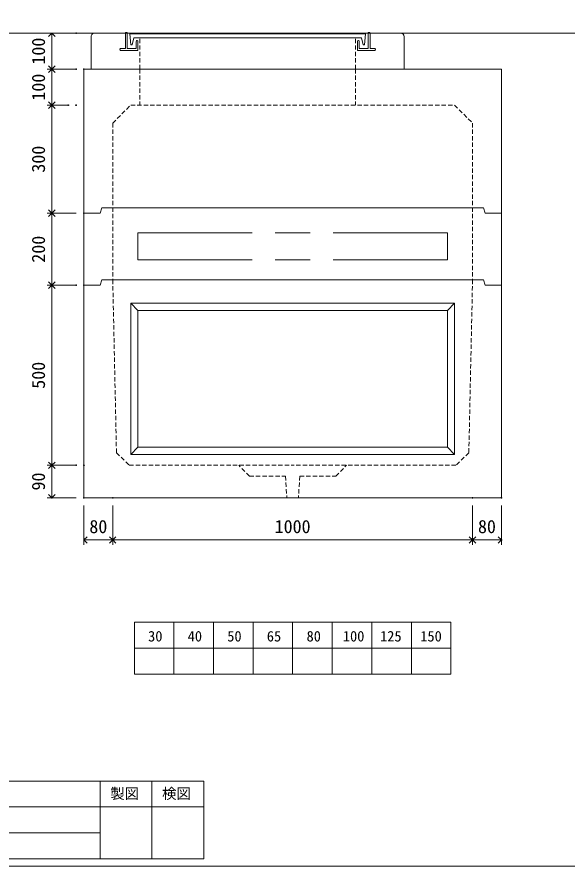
# Model space of a CAD drawing. Units: millimetres, scale not verified. Extents: x -4891 to 18489, y -2331 to 2331.
# Drawn here: x 298 to 1827, y -1944 to 413 of the extents above; entities that cross this region are included whole.
import ezdxf
from ezdxf.enums import TextEntityAlignment as Align

# ---------------------------------------------------------------- set-up
doc = ezdxf.new("R2010")
doc.units = ezdxf.units.MM
doc.header["$LTSCALE"] = 10
doc.header["$PDMODE"] = 32
doc.header["$PDSIZE"] = 2
doc.linetypes.add('DASHED1', pattern=[1.8, 1.2, -0.6])
doc.linetypes.add('USER2', pattern=[50.8, 31.75, -6.35, 6.35, -6.35])
doc.layers.add('0-1_Defpoints', color=7, linetype='Continuous')
for name, color, linetype, lineweight in [('0-2_waku', 7, 'Continuous', 18), ('0-3_gaikei', 7, 'Continuous', 18), ('0-4_kakure', 7, 'DASHED1', 5), ('0-5_sunpou', 7, 'Continuous', 5), ('0-9_uchigawa', 6, 'Continuous', 18), ('0-B_futa', 3, 'Continuous', 18), ('0-C_GL', 4, 'Continuous', 18), ('0-E_文字１', 7, 'Continuous', 18), ('1-3_uchigawa2', 6, 'USER2', 18)]:
    doc.layers.add(name, color=color, linetype=linetype, lineweight=lineweight)
doc.styles.add('ＭＳ ゴシック', font='')
doc.styles.get('ＭＳ ゴシック').set_extended_font_data('MS Gothic')

# ---------------------------------------------------------------- blocks, each defined once
blk = doc.blocks.new('_Open90')
at = {"layer": '0-5_sunpou'}
blk.add_line((0, 0), (-1, 0), dxfattribs=at)
blk.add_lwpolyline([(-0.5, 0.5), (0, 0), (-0.5, -0.5)], dxfattribs=at)
blk = doc.blocks.new('D51')
at = {"layer": '0-1_Defpoints'}
for p in [(1932.32, 1252.03), (2012.32, 1252.03), (2012.32, 1134.61)]:
    blk.add_point(p, dxfattribs=at)
at = {"layer": '0-5_sunpou'}
for p, q in [((1932.32, 1230.03), (1932.32, 1121.61)), ((2012.32, 1230.03), (2012.32, 1121.61)), ((1950.32, 1134.61), (1994.32, 1134.61))]:
    blk.add_line(p, q, dxfattribs=at)
at = {"layer": '0-5_sunpou', "xscale": 18, "yscale": 18, "rotation": 180}
blk.add_blockref('_Open90', (1932.32, 1134.61), dxfattribs=at)
at = {"layer": '0-5_sunpou', "xscale": 18, "yscale": 18}
blk.add_blockref('_Open90', (2012.32, 1134.61), dxfattribs=at)
at = {"layer": '0-5_sunpou', "style": 'ＭＳ ゴシック'}
blk.add_text('80', height=36.66, dxfattribs=at).set_placement((1947.32, 1142.61), align=Align.BOTTOM_LEFT)
blk = doc.blocks.new('D52')
at = {"layer": '0-1_Defpoints'}
for p in [(2012.32, 1252.03), (3012.32, 1252.03), (3012.32, 1134.61)]:
    blk.add_point(p, dxfattribs=at)
at = {"layer": '0-5_sunpou'}
for p, q in [((2012.32, 1230.03), (2012.32, 1121.61)), ((3012.32, 1230.03), (3012.32, 1121.61)), ((2030.32, 1134.61), (2994.32, 1134.61))]:
    blk.add_line(p, q, dxfattribs=at)
at = {"layer": '0-5_sunpou', "xscale": 18, "yscale": 18, "rotation": 180}
blk.add_blockref('_Open90', (2012.32, 1134.61), dxfattribs=at)
at = {"layer": '0-5_sunpou', "xscale": 18, "yscale": 18}
blk.add_blockref('_Open90', (3012.32, 1134.61), dxfattribs=at)
at = {"layer": '0-5_sunpou', "style": 'ＭＳ ゴシック'}
blk.add_text('1000', height=36.66, dxfattribs=at).set_placement((2462.32, 1142.61), align=Align.BOTTOM_LEFT)
blk = doc.blocks.new('D53')
at = {"layer": '0-1_Defpoints'}
for p in [(3012.32, 1252.03), (3092.32, 1252.03), (3092.32, 1134.61)]:
    blk.add_point(p, dxfattribs=at)
at = {"layer": '0-5_sunpou'}
for p, q in [((3012.32, 1230.03), (3012.32, 1121.61)), ((3092.32, 1230.03), (3092.32, 1121.61)), ((3030.32, 1134.61), (3074.32, 1134.61))]:
    blk.add_line(p, q, dxfattribs=at)
at = {"layer": '0-5_sunpou', "xscale": 18, "yscale": 18, "rotation": 180}
blk.add_blockref('_Open90', (3012.32, 1134.61), dxfattribs=at)
at = {"layer": '0-5_sunpou', "xscale": 18, "yscale": 18}
blk.add_blockref('_Open90', (3092.32, 1134.61), dxfattribs=at)
at = {"layer": '0-5_sunpou', "style": 'ＭＳ ゴシック'}
blk.add_text('80', height=36.66, dxfattribs=at).set_placement((3027.32, 1142.61), align=Align.BOTTOM_LEFT)
blk = doc.blocks.new('D54')
at = {"layer": '0-1_Defpoints'}
for p in [(1888.32, 2342.03), (1843, 2042.03), (1932.32, 2042.03)]:
    blk.add_point(p, dxfattribs=at)
at = {"layer": '0-5_sunpou'}
for p, q in [((1866.32, 2342.03), (1830, 2342.03)), ((1843, 2324.03), (1843, 2060.03)), ((1910.32, 2042.03), (1830, 2042.03))]:
    blk.add_line(p, q, dxfattribs=at)
at = {"layer": '0-5_sunpou', "xscale": 18, "yscale": 18}
for p, rotation in [((1843, 2342.03), 90), ((1843, 2042.03), 270)]:
    blk.add_blockref('_Open90', p, dxfattribs=dict(at, rotation=rotation))
at = {"layer": '0-5_sunpou', "style": 'ＭＳ ゴシック'}
blk.add_text('300', height=36.66, rotation=90, dxfattribs=at).set_placement((1835, 2154.53), align=Align.BOTTOM_LEFT)
blk = doc.blocks.new('D55')
at = {"layer": '0-1_Defpoints'}
for p in [(1932.32, 2042.03), (1843, 1842.03), (1910.32, 1842.03)]:
    blk.add_point(p, dxfattribs=at)
at = {"layer": '0-5_sunpou'}
for p, q in [((1910.32, 2042.03), (1830, 2042.03)), ((1843, 2024.03), (1843, 1860.03)), ((1888.32, 1842.03), (1830, 1842.03))]:
    blk.add_line(p, q, dxfattribs=at)
at = {"layer": '0-5_sunpou', "xscale": 18, "yscale": 18}
for p, rotation in [((1843, 2042.03), 90), ((1843, 1842.03), 270)]:
    blk.add_blockref('_Open90', p, dxfattribs=dict(at, rotation=rotation))
at = {"layer": '0-5_sunpou', "style": 'ＭＳ ゴシック'}
blk.add_text('200', height=36.66, rotation=90, dxfattribs=at).set_placement((1835, 1904.53), align=Align.BOTTOM_LEFT)
blk = doc.blocks.new('D44')
at = {"layer": '0-1_Defpoints'}
for p in [(1932.32, 1342.03), (1843, 1252.03), (1932.32, 1252.03)]:
    blk.add_point(p, dxfattribs=at)
at = {"layer": '0-5_sunpou'}
for p, q in [((1910.32, 1342.03), (1830, 1342.03)), ((1843, 1324.03), (1843, 1270.03)), ((1910.32, 1252.03), (1830, 1252.03))]:
    blk.add_line(p, q, dxfattribs=at)
at = {"layer": '0-5_sunpou', "xscale": 18, "yscale": 18}
for p, rotation in [((1843, 1342.03), 90), ((1843, 1252.03), 270)]:
    blk.add_blockref('_Open90', p, dxfattribs=dict(at, rotation=rotation))
at = {"layer": '0-5_sunpou', "style": 'ＭＳ ゴシック'}
blk.add_text('90', height=36.66, rotation=90, dxfattribs=at).set_placement((1835, 1272.03), align=Align.BOTTOM_LEFT)
blk = doc.blocks.new('D45')
at = {"layer": '0-1_Defpoints'}
for p in [(1932.32, 1842.03), (1843, 1342.03), (1910.32, 1342.03)]:
    blk.add_point(p, dxfattribs=at)
at = {"layer": '0-5_sunpou'}
for p, q in [((1910.32, 1842.03), (1830, 1842.03)), ((1843, 1824.03), (1843, 1360.03)), ((1888.32, 1342.03), (1830, 1342.03))]:
    blk.add_line(p, q, dxfattribs=at)
at = {"layer": '0-5_sunpou', "xscale": 18, "yscale": 18}
for p, rotation in [((1843, 1842.03), 90), ((1843, 1342.03), 270)]:
    blk.add_blockref('_Open90', p, dxfattribs=dict(at, rotation=rotation))
at = {"layer": '0-5_sunpou', "style": 'ＭＳ ゴシック'}
blk.add_text('500', height=36.66, rotation=90, dxfattribs=at).set_placement((1835, 1554.53), align=Align.BOTTOM_LEFT)
blk = doc.blocks.new('D46')
at = {"layer": '0-1_Defpoints'}
for p in [(1910.32, 2542.03), (1843, 2442.03), (1932.32, 2442.03)]:
    blk.add_point(p, dxfattribs=at)
at = {"layer": '0-5_sunpou'}
for p, q in [((1888.32, 2542.03), (1830, 2542.03)), ((1843, 2524.03), (1843, 2460.03)), ((1910.32, 2442.03), (1830, 2442.03))]:
    blk.add_line(p, q, dxfattribs=at)
at = {"layer": '0-5_sunpou', "xscale": 18, "yscale": 18}
for p, rotation in [((1843, 2542.03), 90), ((1843, 2442.03), 270)]:
    blk.add_blockref('_Open90', p, dxfattribs=dict(at, rotation=rotation))
at = {"layer": '0-5_sunpou', "style": 'ＭＳ ゴシック'}
blk.add_text('100', height=36.66, rotation=90, dxfattribs=at).set_placement((1835, 2454.53), align=Align.BOTTOM_LEFT)
blk = doc.blocks.new('D70')
at = {"layer": '0-1_Defpoints'}
for p in [(1910.32, 2442.03), (1843, 2342.03), (1910.32, 2342.03)]:
    blk.add_point(p, dxfattribs=at)
at = {"layer": '0-5_sunpou'}
for p, q in [((1888.32, 2442.03), (1830, 2442.03)), ((1843, 2424.03), (1843, 2360.03)), ((1888.32, 2342.03), (1830, 2342.03))]:
    blk.add_line(p, q, dxfattribs=at)
at = {"layer": '0-5_sunpou', "xscale": 18, "yscale": 18}
for p, rotation in [((1843, 2442.03), 90), ((1843, 2342.03), 270)]:
    blk.add_blockref('_Open90', p, dxfattribs=dict(at, rotation=rotation))
at = {"layer": '0-5_sunpou', "style": 'ＭＳ ゴシック'}
blk.add_text('100', height=36.66, rotation=90, dxfattribs=at).set_placement((1835, 2354.53), align=Align.BOTTOM_LEFT)

msp = doc.modelspace()

# ---------------------------------------------------------------- linework, layer by layer
at = {"layer": '0-2_waku'}
for p, q in [((624.22, -1267.28), (624.22, -1411.28)), ((624.22, -1267.28), (624.22, -1411.28)), ((624.22, -1267.28), (624.22, -1411.28)), ((624.22, -1267.28), (624.22, -1411.28)), ((624.22, -1267.28), (1504.22, -1267.28)), ((734.22, -1267.28), (734.22, -1411.28)), ((844.22, -1267.28), (844.22, -1411.28)), ((844.22, -1267.28), (844.22, -1411.28)), ((954.22, -1267.28), (954.22, -1411.28)), ((1064.22, -1267.28), (1064.22, -1411.28)), ((1174.22, -1267.28), (1174.22, -1411.28)), ((1284.22, -1267.28), (1284.22, -1411.28)), ((1394.22, -1267.28), (1394.22, -1411.28)), ((1504.22, -1267.28), (1504.22, -1411.28)), ((624.22, -1339.28), (1504.22, -1339.28)), ((624.22, -1411.28), (1504.22, -1411.28)), ((-1210.78, -1707.94), (817.22, -1707.94)), ((529.22, -1707.94), (529.22, -1923.94)), ((529.22, -1707.94), (529.22, -1923.94)), ((673.22, -1707.94), (673.22, -1923.94)), ((817.22, -1707.94), (817.22, -1923.94)), ((-1210.78, -1779.94), (817.22, -1779.94)), ((-1210.78, -1851.94), (529.22, -1851.94)), ((-1210.78, -1923.94), (817.22, -1923.94)), ((-1230.78, -1943.94), (4889.22, -1943.94))]:
    msp.add_line(p, q, dxfattribs=at)
msp.add_lwpolyline([(-1230.78, 2331.06), (-1230.78, -1943.94), (4889.22, -1943.94)], dxfattribs=at)
at = {"layer": '0-3_gaikei'}
for p, q in [((504.22, 268.72), (504.22, 358.72)), ((514.22, 368.72), (599.21, 368.72)), ((1279.22, 368.72), (1364.22, 368.72)), ((1374.22, 268.72), (1374.22, 358.72)), ((484.22, 268.72), (484.22, -921.28)), ((484.22, 268.72), (1644.22, 268.72)), ((504.22, 268.72), (614.22, 268.72)), ((504.22, 268.72), (614.22, 268.72)), ((504.22, 268.72), (614.22, 268.72)), ((504.22, 268.72), (614.22, 268.72)), ((504.22, 268.72), (614.22, 268.72)), ((504.22, 268.72), (614.22, 268.72)), ((539.22, 268.72), (1339.22, 268.72)), ((539.22, 268.72), (1339.22, 268.72)), ((539.22, 268.72), (1339.22, 268.72)), ((539.22, 268.72), (1339.22, 268.72)), ((1374.22, 268.72), (1264.22, 268.72)), ((1374.22, 268.72), (1264.22, 268.72)), ((1374.22, 268.72), (1264.22, 268.72)), ((1374.22, 268.72), (1264.22, 268.72)), ((1374.22, 268.72), (1264.22, 268.72)), ((1374.22, 268.72), (1264.22, 268.72)), ((1374.22, 268.72), (1264.22, 268.72)), ((1374.22, 268.72), (1264.22, 268.72)), ((534.22, -116.28), (529.22, -131.28)), ((1064.22, -116.28), (534.22, -116.28)), ((1594.22, -116.28), (1064.22, -116.28)), ((1594.22, -116.28), (1599.22, -131.28)), ((529.22, -131.28), (484.22, -131.28)), ((529.22, -131.28), (484.22, -131.28)), ((1644.22, -131.28), (1599.22, -131.28)), ((1619.22, -131.28), (1644.22, -131.28)), ((1619.22, -131.28), (1644.22, -131.28)), ((534.22, -316.28), (529.22, -331.28)), ((1064.22, -316.28), (534.22, -316.28)), ((1594.22, -316.28), (1064.22, -316.28)), ((1594.22, -316.28), (1599.22, -331.28)), ((484.22, -331.28), (484.22, -921.28)), ((529.22, -331.28), (484.22, -331.28)), ((529.22, -331.28), (484.22, -331.28)), ((1644.22, -331.28), (1599.22, -331.28)), ((1619.22, -331.28), (1644.22, -331.28)), ((1619.22, -331.28), (1644.22, -331.28)), ((484.22, -921.28), (1644.22, -921.28))]:
    msp.add_line(p, q, dxfattribs=at)
msp.add_lwpolyline([(1644.22, 268.72), (1644.22, -921.28), (1644.22, -331.28)], dxfattribs=at)
for centre, radius, start, end in [((513.64, 359.3), 9.44, 86.47383, 183.52617), ((1364.55, 359.05), 9.68, 358.04251, 91.95749)]:
    msp.add_arc(centre, radius, start, end, dxfattribs=at)
at = {"layer": '0-4_kakure'}
for p, q in [((639.22, 268.72), (639.22, 355.22)), ((1239.22, 268.72), (1239.22, 355.22)), ((639.22, 268.72), (639.22, 168.72)), ((1239.22, 268.72), (1239.22, 168.72)), ((564.22, 118.72), (614.22, 168.72)), ((564.22, 118.72), (614.22, 168.72)), ((614.22, 168.72), (1514.22, 168.72)), ((1514.22, 168.72), (1564.22, 118.72)), ((564.22, 118.72), (564.22, -316.28)), ((1564.22, 118.72), (1564.22, -316.28)), ((574.54, -796.28), (564.22, -316.28)), ((1564.22, -316.28), (1553.89, -796.28)), ((574.54, -796.28), (610.3, -831.28)), ((1553.89, -796.28), (1518.13, -831.28)), ((610.3, -831.28), (1064.22, -831.28)), ((944.22, -861.28), (914.22, -831.28)), ((1518.13, -831.28), (1064.22, -831.28)), ((1184.22, -861.28), (1214.22, -831.28)), ((944.22, -861.28), (1044.22, -861.28)), ((1044.22, -861.28), (1048.22, -921.28)), ((1084.22, -861.28), (1080.22, -921.28)), ((1084.22, -861.28), (1184.22, -861.28))]:
    msp.add_line(p, q, dxfattribs=at)
at = {"layer": '0-9_uchigawa'}
for p, q in [((614.22, -381.28), (634.22, -401.28)), ((614.22, -801.28), (614.22, -381.28)), ((1514.22, -801.28), (1514.22, -381.28)), ((634.22, -401.28), (1064.22, -401.28)), ((634.22, -781.28), (634.22, -401.28)), ((1494.22, -781.28), (1494.22, -401.28)), ((614.22, -801.28), (634.22, -781.28)), ((614.22, -801.28), (1514.22, -801.28)), ((634.22, -781.28), (1494.22, -781.28)), ((1514.22, -801.28), (1494.22, -781.28))]:
    msp.add_line(p, q, dxfattribs=at)
for points in [[(614.22, -381.28), (1064.22, -381.28), (1514.22, -381.28)], [(1064.22, -401.28), (1494.22, -401.28), (1514.22, -381.28)]]:
    msp.add_lwpolyline(points, dxfattribs=at)
at = {"layer": '0-B_futa'}
for p, q in [((599.21, 368.72), (599.21, 325.72)), ((601.21, 370.72), (604.21, 370.72)), ((604.21, 370.72), (604.21, 325.72)), ((612.03, 366.22), (1266.36, 366.22)), ((612.03, 366.22), (614.52, 336.22)), ((622.55, 355.22), (618.23, 336.22)), ((622.55, 355.22), (1255.88, 355.22)), ((1255.88, 355.22), (1260.2, 336.22)), ((1266.36, 366.22), (1264.11, 336.22)), ((1274.22, 370.72), (1274.22, 325.72)), ((1274.22, 370.72), (1277.22, 370.72)), ((1279.22, 368.72), (1279.22, 325.72)), ((614.52, 336.22), (618.23, 336.22)), ((629.21, 345.72), (629.21, 325.72)), ((631.21, 347.72), (632.21, 347.72)), ((634.21, 345.72), (634.21, 320.72)), ((1244.22, 345.72), (1244.22, 320.72)), ((1247.22, 347.72), (1246.22, 347.72)), ((1249.22, 345.72), (1249.22, 325.72)), ((1264.11, 336.22), (1260.2, 336.22)), ((584.21, 323.72), (584.21, 322.72)), ((586.21, 325.72), (599.21, 325.72)), ((634.21, 320.72), (586.21, 320.72)), ((604.21, 325.72), (629.21, 325.72)), ((1244.22, 320.72), (1292.22, 320.72)), ((1274.22, 325.72), (1249.22, 325.72)), ((1292.22, 325.72), (1279.22, 325.72)), ((1294.22, 323.72), (1294.22, 322.72))]:
    msp.add_line(p, q, dxfattribs=at)
for centre, start, end in [((601.21, 368.72), 90, 180), ((1277.22, 368.72), 0, 90), ((631.21, 345.72), 90, 180), ((632.21, 345.72), 0, 90), ((1246.22, 345.72), 90, 180), ((1247.22, 345.72), 0, 90), ((586.21, 323.72), 90, 180), ((586.21, 322.72), 180, 270), ((1292.22, 323.72), 0, 90), ((1292.22, 322.72), 270, 0)]:
    msp.add_arc(centre, 2, start, end, dxfattribs=at)
at = {"layer": '0-C_GL'}
msp.add_line((-1230.78, 368.72), (4889.22, 368.72), dxfattribs=at)
at = {"layer": '1-3_uchigawa2'}
for p, q in [((634.22, -186.28), (1064.22, -186.28)), ((634.22, -186.28), (634.22, -261.28)), ((1494.22, -186.28), (1064.22, -186.28)), ((1494.22, -186.28), (1494.22, -261.28)), ((634.22, -261.28), (1064.22, -261.28)), ((1494.22, -261.28), (1064.22, -261.28))]:
    msp.add_line(p, q, dxfattribs=at)

# ---------------------------------------------------------------- block references
at = {"layer": '0-5_sunpou'}
for name in ['D46', 'D70', 'D54', 'D55', 'D45', 'D44', 'D51', 'D52', 'D53']:
    msp.add_blockref(name, (-1448.1, -2173.31), dxfattribs=at)

# ---------------------------------------------------------------- texts
at = {"layer": '0-E_文字１', "style": 'ＭＳ ゴシック'}
for s, p in [('30', (662.45, -1329.32)), ('40', (772.45, -1329.32)), ('50', (882.45, -1329.32)), ('65', (992.45, -1329.32)), ('80', (1102.86, -1329.32)), ('100', (1203.73, -1329.32)), ('125', (1307.12, -1329.32)), ('150', (1418.88, -1329.32)), ('製図', (557.28, -1766.19)), ('検図', (701.28, -1766.19))]:
    msp.add_text(s, height=29.33, dxfattribs=at).set_placement(p, align=Align.BOTTOM_LEFT)

doc.saveas('drawing.dxf')
